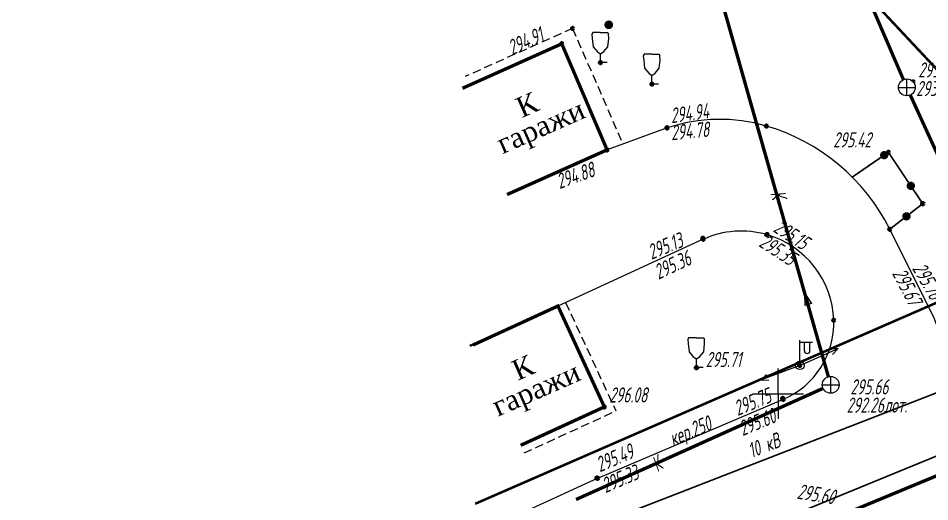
# Model space of a CAD drawing. Header units: metres. Extents: x -857 to 4713, y -766 to 4803.
# Drawn here: x 1943.4 to 1997.6, y 1239 to 1267.7 of the extents above; entities that cross this region are included whole.
import ezdxf

# ---------------------------------------------------------------- set-up
doc = ezdxf.new("R2010")
doc.units = ezdxf.units.M
doc.set_wipeout_variables(frame=1)
doc.linetypes.add('COMMUN', pattern=[6, 5, -1])
doc.linetypes.add('DASHED', pattern=[0.75, 0.5, -0.25])
for name, color, linetype, lineweight, transparency in [('51361800', 7, 'Continuous', 18, 0.65), ('51472300', 7, 'Continuous', 18, 0.65), ('71133200', 7, 'Continuous', 18, 0.65), ('82211000', 7, 'Continuous', 18, 0.65), ('Commun', 7, 'Continuous', 18, 0.65), ('GEO_POINTS', 7, 'Continuous', 18, 0.65), ('Grid', 7, 'Continuous', 18, 0.65), ('Otm', 7, 'Continuous', 18, 0.65), ('Sit', 7, 'Continuous', 18, 0.65), ('Text', 7, 'Continuous', 18, 0.65), ('Text_com', 7, 'Continuous', 18, 0.65), ('Us_znak', 7, 'Continuous', 18, 0.65), ('Us_znak_fon', 7, 'Continuous', 18, 0.65)]:
    doc.layers.add(name, color=color, linetype=linetype, lineweight=lineweight, transparency=transparency)
doc.styles.add('eskd', font='ESKD1.shx', dxfattribs={"width": 1.2, "oblique": 15})
doc.styles.get("Standard").update_dxf_attribs({"font": 'GOST_0.TTF', "oblique": 15})
doc.styles.add('style1', font='times.ttf', dxfattribs={"height": 1})
doc.linetypes.add('KABELww_500', pattern='A,0.0001,-0.4,[131,ltypeshp.shx,S=0.4,R=90,X=0.4,Y=-0.4],0.2,[131,ltypeshp.shx,S=0.2,R=90,X=0.4,Y=-0.2],3.6,[131,ltypeshp.shx,S=0.2,R=-90,X=-0.4,Y=0.2],0.2,[131,ltypeshp.shx,S=0.4,R=-90,X=-0.4,Y=0.4],-0.8,4,-0.4', length=9.6001)
doc.linetypes.add('ПОДЗ_ЛИНИИ_СВЯЗИ', pattern='A,4.8,-0.2,[133,ltypeshp.shx,S=0.2,R=0,X=-0.2,Y=0],-0.2,4.8,-2', length=12)

# ---------------------------------------------------------------- blocks, each defined once
blk = doc.blocks.new('71133200')
for p, q in [((-0.924145, 3.560442), (-1.024145, 3.360442)), ((-1.024145, 3.360442), (-0.977382, 2.864397)), ((-0.024145, 3.560442), (-0.924145, 3.560442)), ((-0.024145, 3.560442), (0.875855, 3.560442)), ((0.875855, 3.560442), (0.958164, 3.395824)), ((0.975974, 2.864397), (0.958164, 3.395824)), ((-0.977382, 2.864397), (-0.861899, 1.88241)), ((0.861899, 1.88241), (0.975974, 2.864397)), ((-0.861899, 1.88241), (-0.374616, 1.28565)), ((-0.374616, 1.28565), (0, 1.039723)), ((0, 1.039723), (0.401375, 1.321765)), ((0.401375, 1.321765), (0.861899, 1.88241)), ((0, 0), (0, 1.039723)), ((0.8, 0), (0, 0))]:
    blk.add_line(p, q)
at = {"style": 'eskd', "oblique": 14.99997778}
blk.add_attdef('Z', (1.873004, -0.239356), '', height=2, dxfattribs=at)
blk = doc.blocks.new('51472300')
for p, q in [((0, 0.5), (0, 3)), ((0, 2.75), (1.5, 2.75)), ((0.54, 1.74), (0.54, 2.75)), ((1.2, 1.74), (1.2, 2.75))]:
    blk.add_line(p, q)
at = {"color": 7}
for radius in [0.5, 0.05]:
    blk.add_circle((0, 0), radius, dxfattribs=at)
blk.add_arc((0.87, 1.75), 0.331, 182.1567, 357.8433)
at = {"oblique": 15}
blk.add_attdef('Z', (1.02, -1.37), '', height=2, dxfattribs=at)
blk = doc.blocks.new('*U54')
at = {"layer": '82211000', "linetype": 'Continuous', "ltscale": 0.5}
for points in [[(5192401.539, 4968912.652, 1), (5192401.737, 4968912.193, 1)], [(5192402.527, 4968910.355, 1), (5192402.725, 4968909.896, 1)], [(5192403.515, 4968908.059, 1), (5192403.713, 4968907.6, 1)], [(5192404.503, 4968905.762, 1), (5192404.701, 4968905.303, 1)], [(5192405.491, 4968903.466, 1), (5192405.689, 4968903.007, 1)], [(5192406.486, 4968901.173, 1), (5192406.688, 4968900.715, 1)], [(5192407.494, 4968898.885, 1), (5192407.695, 4968898.427, 1)], [(5192408.501, 4968896.597, 1), (5192408.703, 4968896.139, 1)], [(5192409.509, 4968894.309, 1), (5192409.71, 4968893.851, 1)], [(5192410.516, 4968892.021, 1), (5192410.718, 4968891.563, 1)], [(5192411.524, 4968889.732, 1), (5192411.725, 4968889.275, 1)], [(5192412.531, 4968887.444, 1), (5192412.733, 4968886.987, 1)], [(5192413.538, 4968885.156, 1), (5192413.74, 4968884.699, 1)], [(5192414.546, 4968882.868, 1), (5192414.747, 4968882.411, 1)], [(5192415.553, 4968880.58, 1), (5192415.755, 4968880.123, 1)], [(5192416.561, 4968878.292, 1), (5192416.762, 4968877.835, 1)], [(5192417.568, 4968876.004, 1), (5192417.77, 4968875.547, 1)], [(5192418.571, 4968873.714, 1), (5192418.766, 4968873.254, 1)], [(5192419.546, 4968871.412, 1), (5192419.741, 4968870.952, 1)], [(5192420.521, 4968869.11, 1), (5192420.716, 4968868.65, 1)], [(5192421.496, 4968866.808, 1), (5192421.691, 4968866.348, 1)], [(5192422.47, 4968864.506, 1), (5192422.665, 4968864.045, 1)], [(5192423.445, 4968862.204, 1), (5192423.64, 4968861.743, 1)], [(5192424.42, 4968859.902, 1), (5192424.615, 4968859.441, 1)]]:
    blk.add_hatch(color=256, dxfattribs=at).paths.add_polyline_path(points, flags=0)
at = {"layer": '82211000', "linetype": 'Continuous', "ltscale": 0.5, "flags": 128}
blk.add_lwpolyline([(5192401.144, 4968913.57, 0.1, 0.1, 0), (5192401.539, 4968912.652, 0, 0, 0)], format="xyseb", dxfattribs=at)
at = {"layer": '82211000', "linetype": 'Continuous', "ltscale": 0.5, "const_width": 0.1}
for points in [[(5192401.737, 4968912.193), (5192402.527, 4968910.355)], [(5192402.725, 4968909.896), (5192403.515, 4968908.059)], [(5192403.713, 4968907.6), (5192404.503, 4968905.762)], [(5192404.701, 4968905.303), (5192405.491, 4968903.466)], [(5192406.688, 4968900.715), (5192407.494, 4968898.885)], [(5192407.695, 4968898.427), (5192408.501, 4968896.597)], [(5192408.703, 4968896.139), (5192409.509, 4968894.309)], [(5192409.71, 4968893.851), (5192410.516, 4968892.021)], [(5192410.718, 4968891.563), (5192411.524, 4968889.732)], [(5192411.725, 4968889.275), (5192412.531, 4968887.444)], [(5192412.733, 4968886.987), (5192413.538, 4968885.156)], [(5192413.74, 4968884.699), (5192414.546, 4968882.868)], [(5192414.747, 4968882.411), (5192415.553, 4968880.58)], [(5192415.755, 4968880.123), (5192416.561, 4968878.292)], [(5192416.762, 4968877.835), (5192417.568, 4968876.004)], [(5192418.766, 4968873.254), (5192419.546, 4968871.412)], [(5192419.741, 4968870.952), (5192420.521, 4968869.11)], [(5192420.716, 4968868.65), (5192421.496, 4968866.808)], [(5192421.691, 4968866.348), (5192422.47, 4968864.506)], [(5192422.665, 4968864.045), (5192423.445, 4968862.204)], [(5192423.64, 4968861.743), (5192424.42, 4968859.902)]]:
    blk.add_lwpolyline(points, dxfattribs=at)
at = {"layer": '82211000', "linetype": 'Continuous', "ltscale": 0.5}
for points in [[(5192405.689, 4968903.007, 0.1, 0.1, 0), (5192406.121, 4968902.002, 0.1, 0.1, 0), (5192406.486, 4968901.173, 0, 0, 0)], [(5192417.77, 4968875.547, 0.1, 0.1, 0), (5192418.436, 4968874.033, 0.1, 0.1, 0), (5192418.571, 4968873.714, 0, 0, 0)]]:
    blk.add_lwpolyline(points, format="xyseb", dxfattribs=at)
at = {"layer": '82211000', "ltscale": 0.5, "const_width": 0.1}
blk.add_lwpolyline([(5192424.615, 4968859.441), (5192425.388, 4968857.617)], dxfattribs=at)
blk = doc.blocks.new('*U59')
at = {"layer": '82211000', "linetype": 'Continuous', "ltscale": 0.5}
for points in [[(5192406.496, 4968864.317, 1), (5192406.084, 4968864.034, 1)], [(5192408.008, 4968862.142, 1), (5192407.73, 4968862.558, 1)], [(5192407.411, 4968860.386, 1), (5192407.806, 4968860.692, 1)]]:
    blk.add_hatch(color=256, dxfattribs=at).paths.add_polyline_path(points, flags=0)
for points in [[(5192407.73, 4968862.558, 0.1, 0.1, 0), (5192406.537, 4968864.346, 0.1, 0.1, 0), (5192406.496, 4968864.317, 0, 0, 0)], [(5192407.806, 4968860.692, 0.1, 0.1, 0), (5192408.577, 4968861.29, 0.1, 0.1, 0), (5192408.008, 4968862.142, 0, 0, 0)]]:
    blk.add_lwpolyline(points, format="xyseb", dxfattribs=at)
at = {"layer": '82211000', "ltscale": 0.5, "const_width": 0.1}
blk.add_lwpolyline([(5192406.084, 4968864.034), (5192404.393, 4968862.871)], dxfattribs=at)
at = {"layer": '82211000', "linetype": 'Continuous', "ltscale": 0.5, "flags": 128}
blk.add_lwpolyline([(5192406.62, 4968859.773, 0.1, 0.1, 0), (5192407.411, 4968860.386, 0, 0, 0)], format="xyseb", dxfattribs=at)
blk = doc.blocks.new('51361800a')
at = {"style": 'eskd', "oblique": 15}
for tag, p in [('Z', (1.72, 1.4)), ('Z1', (1.72, -1)), ('Z2', (1.72, -3.4))]:
    blk.add_attdef(tag, p, '', height=2, dxfattribs=at)
at = {"color": 7}
blk.add_wipeout([(-0.1, 1), (-0.29, 0.96), (-0.47, 0.89), (-0.64, 0.78), (-0.78, 0.64), (-0.89, 0.47), (-0.96, 0.29), (-1, 0.1), (-1, -0.1), (-0.96, -0.29), (-0.89, -0.47), (-0.78, -0.64), (-0.64, -0.78), (-0.47, -0.89), (-0.29, -0.96), (-0.1, -1), (0.1, -1), (0.29, -0.96), (0.47, -0.89), (0.64, -0.78), (0.78, -0.64), (0.89, -0.47), (0.96, -0.29), (1, -0.1), (1, 0.1), (0.96, 0.29), (0.89, 0.47), (0.78, 0.64), (0.64, 0.78), (0.47, 0.89), (0.29, 0.96), (0.1, 1)], dxfattribs=at)
for p, q in [((-1, 0), (1, 0)), ((0, -1), (0, 1))]:
    blk.add_line(p, q)
blk.add_circle((0, 0), 1)
blk = doc.blocks.new('GRID')
at = {"layer": 'Grid', "color": 104}
blk.add_line((-1.5, 0), (1.5, 0), dxfattribs=at)
for points in [[(0, 0), (0, 1.5)], [(0, 0), (0, -1.5)]]:
    blk.add_lwpolyline(points, dxfattribs=at)
blk = doc.blocks.new('KOVER')
at = {"layer": 'Us_znak', "lineweight": -2}
blk.add_hatch(color=0, dxfattribs=at).paths.add_polyline_path([(-0.21, 0, 1), (0.21, 0, 1)])
at = {"layer": 'Us_znak_fon', "true_color": 0xffffff}
blk.add_hatch(color=7, dxfattribs=at).paths.add_polyline_path([(-0.26, 0, 1), (0.26, 0, 1)])
at = {"layer": 'Us_znak', "color": 0, "lineweight": -2}
blk.add_circle((0, 0), 0.21, dxfattribs=at)
blk = doc.blocks.new('NAPR')
at = {"layer": 'Us_znak', "color": 0, "linetype": 'Continuous', "lineweight": -2}
for p in [(-0.191, 2.038), (0.189, 2.037)]:
    blk.add_line(p, (0, 2.5), dxfattribs=at)
blk.add_lwpolyline([(0, 0), (0, 2.5)], dxfattribs=at)
blk = doc.blocks.new('A$C52264BE2')
at = {"layer": 'Sit'}
h = blk.add_hatch(color=32, dxfattribs=at)
h.dxf.hatch_style = 1
h.paths.add_polyline_path([(0, 0.374), (0.714, 0.443), (0.15, 0)])
at = {"layer": 'Sit', "color": 32, "elevation": 285.308}
blk.add_lwpolyline([(0, 0.374), (0.714, 0.443), (0.15, 0), (0, 0.374)], dxfattribs=at)

msp = doc.modelspace()

# ---------------------------------------------------------------- linework, layer by layer
at = {"color": 192, "linetype": 'ПОДЗ_ЛИНИИ_СВЯЗИ', "lineweight": 60, "ltscale": 0.4, "const_width": 0.15, "flags": 128}
for points, elevation in [([(1947.973, 1370.625), (1988.71, 1274.585), (2003.908, 1258.354), (2021.279, 1216.797)], 290.481), ([(2007.645, 1255.054), (1970.561, 1238.877)], 295.619)]:
    msp.add_lwpolyline(points, dxfattribs=dict(at, elevation=elevation))
at = {"layer": 'Commun', "color": 32, "linetype": 'COMMUN', "ltscale": 0.7, "const_width": 0.2, "flags": 128}
msp.add_lwpolyline([(1979.337, 1302.797), (1996.183, 1263.633), (2001.724, 1251.527)], dxfattribs=at)
at = {"layer": 'Commun', "color": 32, "linetype": 'COMMUN', "ltscale": 0.7, "const_width": 0.2, "elevation": 293.413, "flags": 128}
for points in [[(1982.053, 1279.871), (1991.534, 1246.426)], [(1991.215, 1245.738), (1976.549, 1239.132)]]:
    msp.add_lwpolyline(points, dxfattribs=at)
at = {"layer": 'Commun', "color": 1, "linetype": 'KABELww_500', "lineweight": 30, "elevation": 294.626, "flags": 128}
msp.add_lwpolyline([(2036.72, 1257.641), (1975.645, 1232.563)], dxfattribs=at)
at = {"layer": 'Commun', "color": 1, "linetype": 'KABELww_500', "lineweight": 30, "flags": 128}
msp.add_lwpolyline([(2013.185, 1252.155), (2012.267, 1251.038), (1973.415, 1235.931)], dxfattribs=at)
at = {"layer": 'Commun', "color": 106, "linetype": 'COMMUN', "ltscale": 0.7, "const_width": 0.2, "elevation": 295.736, "flags": 128}
msp.add_lwpolyline([(2011.371, 1246.109), (1978.264, 1232.366)], dxfattribs=at)
at = {"layer": 'GEO_POINTS', "lineweight": 60}
for centre in [(1976.345, 1267.129, 294.844), (1978.492, 1267.343, 294.75), (1975.705, 1266.215, 294.909), (1978.003, 1265.099, 294.821), (1981.056, 1263.817, 294.885), (1996.572, 1263.952, 295.12), (1981.946, 1261.223, 294.942), (1981.959, 1261.216, 294.783), (1987.854, 1261.326, 295.042), (1978.394, 1259.912, 294.879), (1995.096, 1259.768, 295.422), (1997.136, 1256.712, 295.501), (1995.179, 1255.196, 295.389), (1984.08, 1254.654, 295.13), (1984.103, 1254.597, 295.356), (1987.886, 1254.872, 295.15), (1991.851, 1249.785, 295.507), (1983.698, 1246.969, 295.708), (1989.837, 1247.101, 295.735), (1991.614, 1245.804, 295.665), (1988.817, 1245.14, 295.753), (1988.86, 1245.091, 295.599), (1978.232, 1244.636, 296.079), (1977.788, 1240.405, 295.487), (1977.837, 1240.396, 295.335)]:
    msp.add_circle(centre, 0.06, dxfattribs=at)
at = {"layer": 'Sit', "linetype": 'DASHED', "elevation": 294.844, "flags": 128}
for points in [[(1976.345, 1267.129), (1969.963, 1264.268)], [(1976.345, 1267.129), (1979.329, 1260.254)]]:
    msp.add_lwpolyline(points, dxfattribs=at)
at = {"layer": 'Sit', "const_width": 0.2, "flags": 128}
for points, elevation in [([(1969.806, 1263.57), (1969.806, 1263.57), (1975.705, 1266.215), (1978.394, 1259.912), (1972.454, 1257.255)], 294.909), ([(1978.232, 1244.636), (1975.476, 1250.631)], 296.079)]:
    msp.add_lwpolyline(points, dxfattribs=dict(at, elevation=elevation))
at = {"layer": 'Sit', "flags": 128}
for points, elevation in [([(2011.597, 1249.403, -0.003779), (2011.597, 1249.403), (2004.597, 1246.324, -0.40702), (1997.822, 1249.903), (1995.179, 1255.196, 0.208396), (1987.854, 1261.326, 0.153394), (1981.959, 1261.216), (1978.394, 1259.912)], 295.558), ([(1977.837, 1240.396), (1988.86, 1245.091, 0.309747), (1991.851, 1249.785, 0.325173), (1987.886, 1254.872, 0.17803), (1984.103, 1254.597), (1975.476, 1250.631)], 295.335)]:
    msp.add_lwpolyline(points, format="xyb", dxfattribs=dict(at, elevation=elevation))
at = {"layer": 'Sit', "const_width": 0.2, "flags": 128}
msp.add_lwpolyline([(1970.362, 1248.244), (1970.348, 1248.274), (1975.476, 1250.631), (1978.232, 1244.636), (1973.263, 1242.352)], dxfattribs=at)
at = {"layer": 'Sit', "linetype": 'DASHED', "flags": 128}
for points in [[(1975.929, 1250.84), (1978.915, 1244.4)], [(1973.472, 1241.897), (1978.915, 1244.4)]]:
    msp.add_lwpolyline(points, dxfattribs=at)
at = {"layer": 'Sit', "elevation": 295.335, "flags": 128}
msp.add_lwpolyline([(1977.837, 1240.396), (1973.628, 1238.461)], dxfattribs=at)

# ---------------------------------------------------------------- block references
at = {"layer": '51472300', "color": 7, "xscale": 0.5, "yscale": 0.5, "zscale": 0.5}
msp.add_blockref('51472300', (1989.837, 1247.101, 295.735), dxfattribs=at)
at = {"layer": '71133200', "color": 7, "xscale": 0.5, "yscale": 0.5, "zscale": 0.5}
for p in [(1978.003, 1265.099, 294.821), (1981.056, 1263.817, 294.885), (1983.698, 1246.969, 295.708)]:
    msp.add_blockref('71133200', p, dxfattribs=at)
at = {"layer": '82211000', "color": 7}
for name in ['*U54', '*U59']:
    msp.add_blockref(name, (-5190411.441, -4967604.578), dxfattribs=at)
at = {"layer": 'Grid', "color": 7, "linetype": 'Continuous'}
msp.add_blockref('GRID', (1988.559, 1245.422), dxfattribs=at)
at = {"layer": 'Sit', "color": 7, "linetype": 'Continuous'}
msp.add_blockref('KOVER', (1978.492, 1267.343, 294.75), dxfattribs=at)
at = {"layer": 'Sit', "color": 7, "rotation": 85.26539304535838}
msp.add_blockref('A$C52264BE2', (1990.52, 1250.623, -285.308), dxfattribs=at)
at = {"layer": 'Sit', "color": 7, "linetype": 'Continuous', "rotation": 293.9161433857737}
msp.add_blockref('NAPR', (1989.837, 1247.101, 295.735), dxfattribs=at)
at = {"layer": 'Sit', "color": 7, "linetype": 'Continuous', "xscale": -1, "rotation": 110.7543291791047}
msp.add_blockref('NAPR', (1989.837, 1247.101, 295.735), dxfattribs=at)

# ---------------------------------------------------------------- texts
at = {"layer": 'Otm', "oblique": 13, "width": 0.8}
for s, rotation, p in [('294.91', 24.6329, (1972.753, 1265.518, 294.844)), ('294.94', 7.818, (1982.216, 1261.49, 294.942)), ('294.78', 5.5053, (1982.219, 1260.477, 294.783)), ('294.88', 19.7633, (1975.571, 1257.577, 294.879)), ('295.15', 326.98, (1988.205, 1255.085, 295.15)), ('295.13', 22.253, (1981.029, 1253.372, 295.13)), ('295.35', 326.98, (1987.348, 1254.212, 295.15)), ('295.36', 24.8391, (1981.442, 1252.188, 295.356)), ('295.76', 299.904, (1996.485, 1252.865, 295.762)), ('295.67', 297.1794, (1995.298, 1252.573, 295.668)), ('295.75', 22.2849, (1986.15, 1244.09, 295.753)), ('295.60', 22.2849, (1986.439, 1242.895, 295.599)), ('295.49', 23.0729, (1977.962, 1240.742, 295.487)), ('295.33', 23.0729, (1978.303, 1239.507, 295.335)), ('295.60', 350.6899, (1989.634, 1239.188, 295.604))]:
    msp.add_text(s, height=0.9, rotation=rotation, dxfattribs=at).set_placement(p)
for s, p in [('295.42', (1991.818, 1260.058, 295.422)), ('295.71', (1984.25, 1247.003, 295.708)), ('295.66', (1992.838, 1245.377, 295.665)), ('296.08', (1978.532, 1244.896, 296.079)), ('292.26лот.', (1992.618, 1244.294, 295.665))]:
    msp.add_text(s, height=0.9, dxfattribs=at).set_placement(p)
at = {"layer": 'Text', "color": 7, "style": 'style1'}
for s, p in [('К', (1973.334, 1261.798, -285.654)), ('гаражи', (1972.183, 1259.65, -285.654)), ('К', (1973.089, 1246.181, -285.654)), ('гаражи', (1971.909, 1244.049, -285.654))]:
    msp.add_text(s, height=1.2, rotation=23.7921, dxfattribs=at).set_placement(p)
at = {"layer": 'Text_com', "oblique": 13, "width": 0.8}
for s, p in [('295.12', (1996.872, 1264.212, 295.12)), ('293.02лот.', (1996.749, 1263.108, 295.12))]:
    msp.add_text(s, height=0.9, dxfattribs=at).set_placement(p)
for s, rotation, p in [('К', 287.6841, (1988.061, 1257.338, 581.159)), ('кер.250', 22.692, (1982.309, 1242.301, 295.335)), ('К', 33.349, (1981.387, 1240.741, 874.573))]:
    msp.add_text(s, height=0.9, rotation=rotation, dxfattribs=at).set_placement(p)
at = {"layer": 'Text_com', "color": 1, "oblique": 13, "width": 0.8}
msp.add_text('10 кВ ', height=0.9, rotation=21.5569, dxfattribs=at).set_placement((1986.967, 1241.575, 568.007))

# ---------------------------------------------------------------- next in the draw order: block references
at = {"layer": '51361800', "color": 7, "xscale": 0.5, "yscale": 0.5, "zscale": 0.5}
for p in [(1996.188, 1263.624), (1991.671, 1245.943, 295.665)]:
    msp.add_blockref('51361800a', p, dxfattribs=at)

# ---------------------------------------------------------------- next in the draw order: linework, layer by layer
msp.add_circle((1927.819, 2018.595), 2784.802)

doc.saveas('drawing.dxf')
